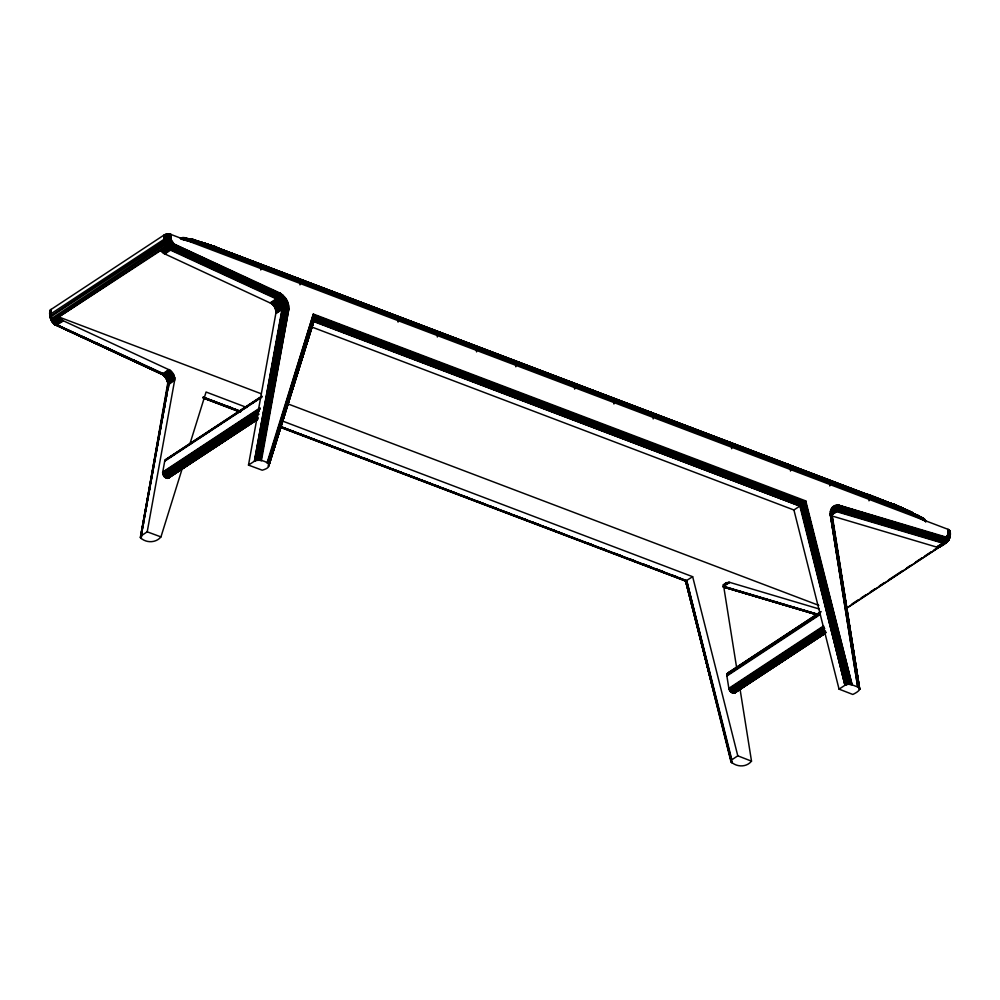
<?xml version="1.0" encoding="UTF-8"?>
<svg xmlns="http://www.w3.org/2000/svg" width="1000" height="1000" viewBox="0 0 1000 1000"><rect width="100%" height="100%" fill="white"/><g stroke="black" fill="none" stroke-linecap="round" stroke-linejoin="round"><path stroke-width="1.5" d="M51.087 318.45L51.4 317.738C50.312 319.488 48.212 310.988 51 309.5L164.188 234.938L168.988 234L168.975 238.3L169.725 234.1L170.438 234.262L948.05 529.338C952.412 531.438 949.85 538.6 947.613 541.512L846.137 608.362M169.725 234.1L170.225 241.1L173.787 245.525L279.3 294.562C283.375 297.975 287.925 303.175 286.35 308.875L258.5 460.213L285.912 308.812C286.438 303.788 283.587 297.7 278.65 296.087L173.012 247.325L168.463 240.375L168.988 234L169.725 234.1L169.725 238.4L170.438 234.262L170.438 238.562L164.25 239.163L51 313.762L50 315.325L50.725 318.3M50 310.938L50.263 316.975L50.075 310.55L50.05 316.337L164.25 240.45L164.188 234.938C163.375 240.7 165.35 247.15 170.6 250.175L276.325 298.913L281.262 304.738L281.975 309.438L254.438 461.188L248.487 465.1L262.213 470.2C278.412 465.712 261.125 457.55 254.438 461.188L282.425 309.2L281.762 304.413L276.8 298.538L171.137 249.762C165.75 246.912 163.988 240.338 164.7 234.65L164.762 240.15L171.112 239.425L174.125 244.2L279.562 293.575C285.05 296.637 288.888 303.05 288.113 309.4L260.75 460.5L288.688 309.688C289.65 302.95 285.45 296.15 279.662 292.9L173.725 243.912L170.45 248.637L163.463 253.3L160.738 250.487L53.175 320.625L51.312 316.425L51 309.5L50.275 314.45L51.375 319.387L50.688 319.1L164.95 243.3L171.462 240.85M260.988 393.675L59.462 317.188L63.375 320.812L170.075 370.238L173.475 374.175L174.688 377.812L168 382.438L168.575 387.425M949.775 534.875L949.95 530.962C950.5 534.95 950.113 543.138 943.988 541.613L838.325 510.2L834.275 510.975L831.525 514.65L834.45 510.387L838.587 509.725L830.962 515.662L936.625 547.075L943.1 542.737L944.65 540.175L945.025 536.775L839.475 505.363C833.6 503.5 828.962 509.875 830.387 515.288L857.725 687.013C863.337 689.325 854.788 693.512 852.788 694.45L839.05 689.125L793.925 509.988L311.712 326.975M949.412 532.463L949.663 537.55L950 531.35L948.988 539.812M949.463 536.688L949.925 531.737L949.862 537.15L948.025 534.275L948.05 529.338C950.55 533.088 946.05 536.6 945.575 537.513L945.45 540.55L944.175 542.9L937.812 547.188L936.625 547.075C939.887 544.388 951.838 543.138 946.975 536.287M859.275 688.238L831.612 515.7C830.863 511.425 834.55 505.675 839.262 507.9L944.775 539.738C949.912 540.65 950.362 534.062 949.788 530.588L949.95 536.712L949.725 532.112L949.912 536.013M50.075 310.55L50.462 318.113M50.587 309.825C50.375 311.913 50.938 322.262 52.737 320.9L172.175 242.225M893.787 504.712L911.513 512.163L913.275 515.087L923.913 520.487C925.35 518.562 921.213 517.163 922.237 518.575L921.525 518.375M171.088 234.462L171.112 239.425L171.088 234.462L170.438 238.562M50.012 315.212L50.138 316L50.275 310.175L50.087 314.825M171.775 241.55L165.562 244.713L52.387 319.262C48.263 325.462 60.35 320.275 61.075 319.05L53.987 323.55L53.487 321.337M950 531.35L949.938 535.25L948.1 533.663L948.625 529.6C949.338 532.55 949.875 538.862 945.037 538.225L839.45 506.825C834.163 505.213 830.525 510.75 831.162 515.487L858.312 687.288L830.25 513.475L832.15 515.062L859.663 688.688M164.9 375.538L164.488 376.438L171.062 371.05L164.163 375.325L55.625 325.05L53.762 322.35M831.975 514.85L837.25 510.225L837.887 505.125L945.075 537.475L948.188 535.962L948.625 529.6M859.7 689.362L831.988 515.975C831.15 511.788 834.575 506.938 839.15 508.325L838.062 507.388L944.938 538.987C949.525 539.775 950.188 533.75 949.788 530.588M140.787 536.4L167.812 382.762M925.65 521.725C929.65 519.938 892.588 503.888 880.9 500.087L896.363 505.475L911.513 512.163L912.95 513.05L913.275 515.087L196.825 243.175L185.575 240.312L184.8 237.875L180.487 238.487L182.938 237.562L182.575 239.375L181.825 239.45L181.962 238.4L182.938 237.562M918.6 517.75L918.05 515.45L911.162 512.7M824.55 633.862L734.488 693.112L731 692.163L728.962 689.062L726.775 675.337L728.4 672.575M831.338 517.938L833.012 511.95L831.413 508.488M830.362 511.65L832.237 513.713L832.075 517.25L859.65 689.463L832.05 517.288C831.087 513.15 834.087 507.663 838.888 509.05L837.975 508.162L945.45 540.55C948.938 542.275 950.537 533.1 949.862 537.15M169.775 239.237L170.438 234.262L170.875 240.95L173.988 244.862L281.038 294.475L280.763 295.1L278.15 298.725L271.35 303.525L163.463 253.3L173.15 243.425M948.838 534.012L949.125 529.9L949.463 535.4M164.163 375.325L163.337 374.525L167.65 380.725L167.1 380.112L173.475 374.175C162.463 377.475 169 379.688 168.012 386.737L168.088 383.675L174.762 379L174.688 377.812C173.95 378.3 164.5 380.863 168.7 382.575M174.125 244.2L173.363 246.625L172.4 246.363L280.425 295.75L173.363 246.625C170 243.412 167.738 238.762 168.988 234M167.325 379.862L168 384.75C169.262 380.487 166.262 375.812 162.562 373.787L55.062 324.263L53.587 322.75M140.662 536.213L168.388 383.325L140.938 536.638L141.488 533.562M248.487 465.1L276.038 312.288L283.775 307.712L284.4 308.762L256.425 460.412L283.875 308.8L282.987 303.775L277.787 297.462L172.138 248.688C166.863 246.175 164.9 239.438 166.688 234.075L168.625 242.975L172.85 247.6L278.225 296.837L283.675 303.463L284.4 308.762L256.962 460.325L285.25 307.5L283.712 301.725L278.65 296.087L279.662 292.938L281.25 293.875L281.038 294.475L279.662 292.938M141.625 533.7L140.8 538.288L168.725 384.038L168.075 379.3L165.938 375.825L163.075 373.512L55.825 324.237L52.737 320.9M281.913 309.488L282 308.438L275.95 313.412L283.113 308.962L288.688 309.688L261.413 460.7M283.875 308.8L255.675 460.613L283.113 308.962L283.775 307.712L286.788 307.538L259.275 460.25L287.1 309.037C288.688 302.975 283.95 297.413 279.5 293.85L173.487 244.488L173.925 245.125L279.55 293.612L173.988 244.838L173.725 243.912M257.038 419.913L167.725 478.387L164.237 476.688L162.625 472.688L164.8 460.625L167.425 459.087M839.05 689.125L845.525 684.912L800.387 505.712L313.688 321.062L314.513 317.562L313.363 314.062L805.775 500.938L852.1 684.825L857.725 687.013L830.45 515.3C830.238 510.312 833.737 504.325 839.5 506.075L945.075 537.475L838.025 505.863L945.6 539.812L838.088 506.625L944.938 538.987M167.887 384.05L167.763 385.288L174.675 380.112L174.762 379L168.738 381.788M182.125 468.9L160.95 536.912C155.825 543.237 145.712 543.112 140.338 537.562L168.088 383.675L167.8 385.175M278.65 296.087L277.275 298.075L171.675 249.225L170.95 248.137L172.45 248.238L169.488 245.675L167.375 242.05L165.963 234.213L165.362 239.887L165.3 234.4L164.775 238.888L166.038 242.675L168.312 246.588L171.55 249.363L277.275 298.075L282.35 304.1L283.2 308.938L255.562 460.65M288.688 309.688L288.25 307.8L286.788 307.538L285.912 308.812L258.1 460.213L286.025 307.488L285.15 308.75L257.25 460.275L285.25 307.5L257.712 460.238L285.475 308.762M287.1 309.037L259.837 460.312L288.25 307.8L260.025 460.35L287.538 307.638L286.675 308.938L258.975 460.225L286.35 308.875M167.925 384.862L168.088 383.675M168.663 384.087L168.812 383L174.675 380.112L147.213 531.812L140.838 536.062L140.338 537.562M167.85 384.837L167.712 385.812L167.812 384.438L168.688 385.925M181.525 237.975L182.838 237.963L180.487 238.363L185.312 238.275L186.075 239.838L184.862 240.15C185.637 237.938 182.438 236.325 183.337 239.35L206.438 244.137L223.8 250.688C172.8 232.138 189.775 237.963 223.8 250.688M142.037 530.5L143.412 522.85M143.963 519.788L146.438 506M146.988 502.938L147.537 499.875M148.925 492.212L149.475 489.15M150.025 486.087L151.4 478.425M151.95 475.363L159.388 434.012M159.938 430.95L160.487 427.887M161.038 424.825L162.413 417.163M162.963 414.1L167.925 386.538M143 526.05L143.55 522.987M146.025 509.2L146.575 506.163M149.05 492.362L149.613 489.325M150.975 481.65L151.537 478.612M152.075 475.525L153.463 467.9M154 464.812L155.387 457.188M155.912 454.1L156.488 451.062M157.012 447.975L157.587 444.95M158.938 437.25L159.488 434.188M160.037 431.138L160.613 428.113M161.962 420.412L162.55 417.4M163.062 414.288L164.475 406.688M164.988 403.575L166.4 395.975M166.912 392.863L167.5 389.862M164.088 409.95L164.638 406.887M166 399.237L166.55 396.175M140.838 536.062L168.725 384.038M258.5 460.213L286.788 307.538M260.025 460.35L288.25 307.8M947.9 534.888C952.175 537.45 947.562 542.013 943.988 541.613M923.587 519.4L923.112 518.038L916.988 515.237M51 309.5L50.65 315.325L50.275 310.175L50.338 315.663L50.2 314.55M168.05 386.8L168.3 385.588L168.388 387.238M167.8 386.275L168.012 385.213M948.938 538.25L948.688 539.487L949.712 537.825M949.737 535.837L949.9 535.087M685.9 580.288L731.85 762.712L685.65 580.638L730.987 761.775C736.562 767.163 746.3 767.6 751.513 761.162L739.987 688.75M50.8 318.7L51.25 320.188M167.488 239.338L168.212 233.962L168.663 238.263M169.925 476.25L168.75 478.075M267.638 463.05L313.925 315.262L804.712 502.025L850.675 684.438L805.075 501.662L313.775 314.938L804.712 502.025L849.9 684.325L804.312 502.425L314.1 315.825L267.638 463.05L313.363 314.062L267.038 462.788M312.838 322.887L268.587 465.95L314.55 318.438L802.75 503.837L847.55 684.35L802.188 504.3L314.55 318.438L268.875 464.062M313.263 322.512L268.888 465.588L314.488 319.212L802.05 504.425L846.812 684.488L801.55 504.825L314.488 319.212L269.062 464.438M189.95 443.775L206.075 392.025L246.863 407.512M268.15 463.363L314.3 316.45L804.125 502.587L849.112 684.275L803.512 503.162L314.35 316.712L268.15 463.363L314.1 315.825L804.125 502.587L849.9 684.325M268.175 466.275L314.513 317.6L268.738 463.862M268.312 463.462L314.35 316.712L268.562 463.7L314.513 317.562L803.5 503.175L848.65 684.262L852.1 684.825L805.275 501.463L850.675 684.438M267.738 463.1L314.1 315.825M50.312 317.875L51.312 316.425L164.5 241.875L171.25 240.138M166.988 380.487L166.488 378.812M168.312 384.375L168.812 383M281.975 309.438L283.113 307.913L283.113 308.962M53.163 321.7L52.688 322.525L53.738 323.562M832.25 513.925L832.9 512.475M169.025 239.213L169.412 238.35M735.925 691.575L734.963 692.875M837.55 509.588L944.225 541.15L837.8 508.9L944.325 540.962L945.45 540.55L839.338 507.575L945.6 539.812M182 237.75L181.325 238.525L184.675 238.438L205.95 243.688L239.288 256.025L893.825 504.5L912.463 514.513L869 498.275L867.675 494.613L238.688 255.888L237.338 256.137M832.925 512.587L833.612 509.812L832.325 507.238M181.188 239.013L185.637 238.713M171.675 249.225L170.45 248.637L171.612 249.3L169.938 249.062L170.662 250.125L169.462 249.412L164.638 254.1L171.137 249.762L173.363 246.625M923.713 518.75C926.188 523.225 925.275 519.062 922.35 518.013M166.562 379.087C164.513 375.525 166.062 380.05 167.675 378.688M288.113 309.4L288.9 308.025M282.863 295.15L278.675 299.975L272.325 304.337L271.35 303.525L278.188 300.325M180.725 238.7L181.262 237.987M947.613 541.512L948.775 539.062L947.362 535.913M948.05 541.163L949.2 539.338M818.988 608.925L729.688 582.362L725.95 582.975L724.287 585.275L724.05 588.612L736.562 667.188M181.513 238.137L182.85 237.575M833.275 512.15L837.875 510.838L943.538 542.263L944.938 541.875M830.763 509.975L832.55 512.987L834 511.512L834.5 509.038L833.462 506.262M945.987 536.725C948.612 542.212 942.113 545.763 937.812 547.188C942.237 546.275 949.975 542.175 946.513 536.562M185.55 239.65L210.712 245.263L240.25 256.775L241.125 259.988L197.638 243.212L196.025 240.963L188.062 239.35M831.688 515.388L832.237 513.713M831.612 516.55L831.737 517.625L831.912 516.188M284.35 296.663L273.238 305.275L272.325 304.337L279.125 301.275M223.713 250.712L212.875 246.05L196.312 241.388M805.775 500.938L800.95 505.3L314.288 320.075M172.638 242.862L161.312 251.225M171.038 238.75L170.475 239.3L170.15 238.487M937.812 547.188L944.887 543.15L938.925 547.075L940.537 546.425L948.375 540.725M167.65 379.588L167.512 378.1L172.775 373.038L165.475 377.7M166.775 376.9L171.975 371.987L165.938 375.825M165 374.875L170.075 370.238L162.45 374.525L54.55 324.325L161.938 373.812L163.837 375.425M288.387 304.125L281.675 305.988L275.963 311.1L276.038 312.288L282.438 306.938L288.775 306.1M803.5 503.175L848.325 684.287L802.837 503.75L847.55 684.35M846.65 608.263L947.262 541.912M832.5 512.938L833.65 511.962M831.95 513.975L836.162 510.262L836.275 505.188M751.513 761.162L737.788 755.825L731.413 760.075L730.987 761.775M166.363 246.075L160.738 250.487L167.275 247.312L162.338 252.338L168.325 248.438M285.675 298.363L274.05 306.337L273.238 305.275L279.962 302.35M793.925 509.988L800.837 505.387L845.525 684.912L846.137 684.675L801.413 504.95L314.325 319.913L800.95 505.3L846.137 684.675M196.725 242.512L196.825 243.175L202.138 243.65L907.638 511.388C897.312 504.487 888.55 503.562 880.938 499.963L907.25 510.312L924.5 519.212L925.362 521.362L924.475 519.025M723.088 585.163L725.25 583.587M832.013 513.362L835.163 510.513L834.788 505.575M831.15 513.725L834.5 511.525L837.438 511.312L943.1 542.737L946.35 542.463M724 585.375L728.65 582.238L723.138 585.062M50.938 313.8L51.062 315M278.15 298.725L277.213 298.137L277.175 299.513L270.312 302.875L277.275 298.075L172 248.837L278.15 298.725L278.1 297.013L279.125 297.65L171.462 247.587M53.65 322.137L55.113 322.975L62.188 320.012L55.425 324.4L53.487 323.325M724.412 584.1L726.762 582.537L724.525 583.987M54.088 321.863L60.05 317.938L53.175 320.625L57.35 324.775L63.375 320.812L56.275 323.975L57.413 324.725M287.725 302.15L281.762 304.413L280.7 303.55L274.75 307.475L275.963 311.1L281.925 307.225M168.075 379.3L174.037 375.375M275.3 308.663L281.762 304.413M174.438 376.6L168.475 380.525L174.688 377.812M165.4 459.7L261.9 396.1M165.062 460.125L261.625 396.637M164.8 460.625L260.875 397.337M168.725 458.225L175.212 453.95M177.812 452.238L184.3 447.962M189.5 444.55L193.388 441.975M197.288 439.412L211.562 430.012M215.463 427.438L220.65 424.025M224.55 421.45L229.737 418.038M233.637 415.462L247.925 406.062M250.512 404.35L255.712 400.925M164.65 461.2L262.025 397.062M162.675 472.05L260.05 407.912M162.625 472.688L260 408.55M162.662 473.363L260.038 409.225M162.8 474.062L258.875 410.775M163.038 474.762L259.113 411.475M163.363 475.438L258.137 413.013M163.762 476.087L258.538 413.65M164.237 476.688L259.012 414.25M164.762 477.212L256.95 416.488M165.338 477.65L257.525 416.925M165.938 478L258.113 417.275M166.55 478.237L257.425 418.375M176.412 471.975L180.312 469.412M185.5 465.988L189.4 463.425M194.587 460L198.487 457.438M221.863 442.038L224.45 440.337M230.95 436.062L233.538 434.35M240.037 430.075L242.638 428.363M167.15 478.375L258.025 418.5M167.725 478.387L257.312 419.375M168.263 478.288L257.8 419.175M685.537 581.175L692.663 576.7L737.788 755.825M727.525 673.15L821 611.562M727.2 673.587L820.675 612M726.963 674.1L820.438 612.525M726.825 674.688L820.3 613.112M726.775 675.337L820.263 613.763M726.838 676.025L820.325 614.438M851.963 604L858.475 599.712M861.075 598L866.275 594.562M870.188 592L875.387 588.562M879.287 586L884.488 582.575M888.4 580L902.7 570.575M906.612 568L910.512 565.425M915.713 562L922.225 557.712M924.825 556L931.325 551.712M933.925 550L940.438 545.725M943.037 544L948.238 540.575M728.8 688.363L823.587 625.925M728.962 689.062L823.737 626.625M729.212 689.75L824 627.325M729.562 690.438L824.338 628M729.975 691.075L824.762 628.638M730.462 691.65L823.95 630.075M731 692.163L824.488 630.588M731.587 692.588L825.062 631.013M732.188 692.913L825.662 631.337M732.788 693.138L824.975 632.413M733.388 693.238L825.575 632.513M733.962 693.225L826.15 632.513M734.488 693.112L825.375 633.237M275.712 309.887L281.675 305.988M831.65 513.462L837.938 510.763L943.6 542.188L947.613 541.462M167.512 378.1L173.475 374.175M831.363 514L835 511.637M939.95 546.737L946.825 542.275M831.137 514.738L836.925 511.737L942.65 543.112L944.175 542.9M909.887 512.562L912.7 512.762L895.962 505.425L880.562 500.238M182.113 237.95L182.812 237.712M921.6 518.337L923.062 518.612M723.975 585.525L729.688 582.362L723.737 586.287L818.988 614.612M413.225 323.537L414.625 322.95M550.562 375.662L551.962 375.075M727.163 442.688L730.35 442.488L731.65 446.15M837.887 505.125L945.075 537.788L945.013 536.75M211.225 246.4C215.6 244.55 223.137 251.562 212.925 246.838M208.625 245.475L210.712 245.263M202.525 243.425C192.938 239.55 211.675 245.087 213.487 246.3L896.85 505.812L881.1 500.05L893.675 504.412L902.412 508.488L868.512 495.688L898.825 506.763M57.35 324.775L54.775 324.45L163.125 374.5L161.275 373.825M904.212 509.538C894.237 504.55 910.95 511.35 912.95 513.05L893.45 504.837M286.812 300.212L274.05 306.337L274.75 307.475L281.262 304.738M879.1 499.487L865.212 494.438M918.3 515.737C915.025 514.888 893.8 503.6 913.138 513.438M55.138 323L62.188 320.012M274.05 306.337L280.7 303.55M838.587 509.725L837.25 510.225L943.475 542.325M256.962 263.587C260.675 262.188 261.188 267.6 260.75 270M276.575 271.038L277.288 270.825M296.2 278.488L298.15 278.363M335.438 293.375L338.375 294.025M374.688 308.263L376.025 308.012M433.55 330.6L436.025 330.788M453.162 338.05L455.637 338.237L456.95 341.9M472.788 345.5L475.725 346.15M492.4 352.95L493.1 352.738M512.025 360.387L513.375 360.138M590.525 390.188L593 390.363L594.312 394.025M649.388 412.525L650.088 412.312M688.625 427.413L690.55 427.287L691.925 428.675M727.887 442.312L728.562 442.1M806.35 472.088L809.287 472.738M825.975 479.538C829.688 478.137 830.188 483.55 829.762 485.95M180.975 238.287L182.425 237.8M188.538 239.1L190.3 239.25L191.5 241.8M182.7 238.038L184.15 237.638M185.1 238.175L184.363 237.787L185.312 238.575M913.263 513.913C869.475 492.575 909.287 510.675 918.6 516.587M314.462 319.387L801.55 504.825L846.812 684.488L848.65 684.262M943.1 542.737L944.575 542.438L943.6 542.188M53.5 323.075L56.463 325.15L52.9 322.013M240.888 258.15L206.225 244.363L902.887 508.75L868.775 496.438L868.925 497.3L906.625 510.838L201.975 243.188L199.887 243.425L196.55 241.912M918.05 515.45L905.487 510.087M277.262 270.825L278.525 270.912M316.5 285.712L318.75 286.575L319.613 289.775M355.75 300.6L358.363 302.075M394.988 315.5L397.6 316.975L398.088 322.113M414.6 322.95L415.875 323.038M493.088 352.725L495.7 354.2M532.325 367.625L534.575 368.488L535.438 371.688M551.95 375.075L553.212 375.163M610.825 397.413L611.5 397.375M630.45 404.862L632.7 405.725L633.55 408.925M650.062 412.312L650.738 412.275M669.688 419.75L671.488 420.15M748.188 449.55L748.838 449.5M767.788 456.987L770.413 458.462M787.412 464.438L788.675 464.525M846.275 486.775L848.525 487.638M865.888 494.212L885.562 501.425L865.913 494.225L879.225 499.438M184.862 240.15L184.112 240.05L183.6 237.575L184.55 237.738M182.575 239.375L183.337 239.35M728.925 672.45L730.1 672.55M173.188 245.1L173.925 245.125M183.337 240L184.112 240.05M280.763 295.1L172.812 245.725L279.5 293.85M205.375 243.438L194.387 240.35L212.65 246.012L223.625 250.738L200.5 241.912M202.138 243.65L213.487 246.3L236.612 255.4M922.837 518.125L924.5 519.212M922.3 518.263C924.5 517.825 927.212 523.875 923.7 519.188M917.387 515.2L923.763 518.513L924.963 521.025M376.012 308.012L377.612 308.913L378.475 312.113M513.35 360.138L515.325 361.65L515.812 366.8M572.238 382.475L573.837 383.387M611.475 397.375L613.45 398.888L613.938 404.038M689.975 427.163L691.087 427.587M709.575 434.6L711.188 435.513M748.812 449.5L750.425 450.4L751.275 453.6M195.525 241.238L204.05 243.625L198.925 242.3M278.275 296.75L279.6 297.05M196.05 240.637L194.838 240.325L205.675 243.538L240.625 257.4M189.013 238.962L200.863 242.025M184.1 237.638L189.9 239.037M183.637 237.65L190.3 239.25M183.162 237.787L190.662 239.575M55.062 324.263L63.5 328.15L54.4 324.1L55.462 324.925M161.975 372.9L160.55 372.55L163.575 375.425M830.45 515.3L832.288 516.55L831.988 514.688M195.175 240.575L200.125 241.887M206.438 244.137L196.025 240.963L201.188 242.2L201.975 243.188M723.975 586.763L784.875 604.75M747.775 593.825L724.025 586.812L816.225 614.212M750.75 594.7L784.9 604.763M816.762 614.712L723.263 586.987L817.062 614.9M944.375 540.875L945.225 541.25L838.725 509.45L839.488 505.4M723.263 586.55L817.013 614.425M722.788 586.688L816.612 614.612M839.45 506.825L945.675 539.05L838.025 505.863M944.775 539.738L838.062 507.388M160.738 373.2L162.75 374.562L162.062 373.938M896.538 505.55L867.138 494.3M880.975 500.062L886.725 501.825M205.338 244.025L223.45 250.8L219.188 248.95M171.95 246.988L173.012 247.325M880.65 500.188C891.8 504.15 904.525 506.737 913.275 515.087M880.788 500.125L893.175 504.288M893.225 504.95L900.962 507.663M881.838 500.725L884.575 501.6L880.537 500.25M210.925 245.4L195.662 240.637M922.237 518.05L922.962 518.288M893.65 504.762L895.75 505.45M230.025 253.225L236.688 255.475L224.35 250.775L238.675 255.888M893.863 504.7L901.725 507.7L912.475 513.925M195.275 240.425L196.788 241.125L197.638 243.212L241.05 259.012M896.175 505.438L885.812 502.113L892.4 504.513M869 498.275L910.05 512.95L868.938 497.312M54.325 323.787L55.35 324.825M232.125 254.25L236.038 255.675M211.475 246.275L217.438 248.463L211.713 246.175M206.637 244.425L240.25 256.775L213.487 246.3M224.213 250.837L236.637 255.425M868.15 495.075L894.6 504.837M885.675 502.212L892.2 504.625M147.213 531.812L160.95 536.912M211.137 245.562L239.8 256.312M900.387 507.9L904.475 509.425L895.3 505.613M917.887 516.087L924.75 519.75L925.8 521.812M226.025 251.863L230.275 253.475M227.425 406.25L231.812 407.912L227.413 406.262M364.725 458.288L369.1 459.95M211.737 400.662L223.412 405.087M229.25 407.3L236.537 410.062M284.688 428.3L294.9 432.175M297.825 433.275L315.325 439.913M319.7 441.562L324.075 443.225M327 444.325L331.375 445.988M335.75 447.65L344.5 450.962M353.263 454.275L360.55 457.038M366.388 459.25L373.688 462.013M379.525 464.225L389.738 468.088M395.575 470.3L402.863 473.062M408.7 475.275L418.913 479.15M421.825 480.25L432.038 484.125M434.963 485.225L439.338 486.887M443.713 488.537L448.088 490.2M451.012 491.312L455.387 492.962M464.137 496.275L468.512 497.938L461.3 495.25M484.562 504.012L477.275 501.25L484.637 504.087M497.7 508.988L490.4 506.225L497.762 509.062M506.45 512.312L510.825 513.962M519.575 517.288L526.875 520.05M532.712 522.263L540 525.025L532.762 522.312M545.837 527.225L556.05 531.1L551.725 529.487M592.525 544.913L588.15 543.263L592.562 544.95M617.325 554.312L621.7 555.975L614.438 553.237M630.462 559.288L634.837 560.95L630.475 559.3M672.775 575.312L677.15 576.975M210.463 400.275L236.713 410.213M281.925 427.337L302.337 435.062M306.712 436.725L315.462 440.037M321.3 442.238L331.512 446.112M337.337 448.312L344.637 451.075M350.462 453.288L360.675 457.15M363.587 458.25L373.8 462.125M376.712 463.225L389.85 468.2M392.762 469.3L402.975 473.162M405.887 474.263L432.137 484.212M435.05 485.312L439.425 486.975M446.725 489.725L455.475 493.038M503.6 511.262L510.887 514.025M516.725 516.237L526.938 520.1M559.012 532.25L563.387 533.9M205.25 398.625L238.85 411.362M281.175 427.4L605.337 550.212M608.263 551.312L684.188 580.075M867.688 494.613C864.3 491.575 929.6 520.363 901.938 507.825M314.075 320.525L800.837 505.387M314.012 320.625L800.387 505.712L845.013 685.2L799.887 506.062L313.688 321.062M313.3 321.4L799.887 506.062M287.275 403.65L818.812 605.375M281.825 420.775L692.663 576.7M240.912 411.438L203.025 397.062L241 411.5M280.238 426.362L686.7 580.625L731.825 759.75M280.413 426.5L686.312 580.862L731.413 760.075L686.7 580.625M204.037 397.837L240.463 411.662L203.538 397.95M279.8 426.587L686.312 580.862L731.112 760.438L685.925 581.062L279.938 426.725M202.812 397.912L240.15 412.137M280.113 427.25L685.713 581.15M869.475 496.05L876.538 498.75L867.237 494.787M904.812 509.325L895.062 505.737L897.05 506.737M218.612 248.938L222.113 250.4M218.762 248.888L222.213 250.35M906.188 509.862L912.013 512.513M94.438 342.287L102.875 346.15M105.7 347.438L115.538 351.95L105.65 347.312M118.35 353.237L122.575 355.163M56.388 324.675L63.425 327.9M66.25 329.2L70.462 331.138M81.725 336.312L91.575 340.838M94.45 342.375L115.562 352.075M118.375 353.363L139.475 363.062M146.512 366.3L159.175 372.125M280.038 296.413L173.538 246.225L279.15 294.975L173.7 245.825M95.787 342.65L98.6 343.95M105.638 347.2L109.862 349.15M133.8 360.2L138.025 362.15M173.538 246.225L279.025 295.275M160.588 372.762L161.912 373.4M55.113 324.45L54.4 324.1L162.2 374.375M161.675 373.95L162.75 374.562M788.65 464.525L790.3 466.662L790.512 471.05M651.312 412.4L652.95 414.538L653.175 418.925M553.188 375.163L554.562 376.55L555.05 379.125M415.85 323.038L417.225 324.425L417.713 327M278.512 270.912L279.887 272.3L280.375 274.875M276.262 298.95L277.175 299.513M54.775 324.45L55.625 325.05M55.825 324.237L56.4 325.163M55.062 324.475L56.013 325.175M167.725 383.1L168.588 384.225L168.238 382.475M947.675 535.438L949.312 538.812M163.275 374.875L164.838 376.438M163.287 375.15L164.625 376.475M671.462 420.138L672.738 422.85M436 330.775L437.113 332.612M298.663 278.663L299.775 280.487M52.737 322.25L53.987 323.55M912.412 513.4L913.312 514.462M949.638 534.663L949.513 530.225L949.075 535L948.675 533.925M164.513 376.138L165.725 377.575M164.462 376.325L165.55 377.675M50.05 311.325L50.538 317.262M53.288 322.35L51.013 318.438M53 322.488L51.388 320.025M51.962 321.413L52.8 322.55M923.925 519.338L924.412 520.062M924.663 520.538L925.062 521.188M165.837 377.375L166.85 379.012M848.5 487.625L849.163 489M809.262 472.738L810.088 474.975M711.162 435.5L712.038 438.713M691.538 428.05L692.412 431.262M573.825 383.375L574.675 389.137M475.7 346.138L476.575 351.9M338.363 294.012L339.225 297.225M923.962 519.875L924.463 520.725M50.1 315.763L50.213 311.7M166.025 239.662L165.3 234.4M948.1 533.663L948.6 534.612M168.263 239.25L167.438 233.988L166.737 239.475L166.688 234.075M166.35 378.963L167.325 380.7M50.688 318.913L51.3 320.363M770.387 458.45L770.837 460.075M515.312 361.65L515.575 362.4M495.688 354.2L496.188 356.788M456.45 339.3L456.712 340.062M397.587 316.962L397.85 317.712M358.35 302.075L358.85 304.662M338.725 294.625L338.988 295.375M279.862 272.288L280.3 273.913M166.988 380.325L167.613 382.175M50.375 317.337L51.037 319.337M50.287 317.625L50.812 319.25M692.425 605.962L690.125 596.9L692.412 605.962M704.287 652.763L705.438 657.3M714.25 692.025L715.4 696.55M722.3 723.725L723.45 728.263M685.487 580.9L731.85 762.712M805.275 501.463L851.3 684.575M685.65 580.638L731.438 762.375M804.125 502.587L849.538 684.287M802.837 503.75L847.775 684.325M846.963 684.45L802.188 504.3L846.812 684.488M800.325 505.763L845.013 685.2M800.95 505.3L845.562 684.887M167.537 381.438L167.925 383.713M849.137 488.988L849.375 490.825M594.075 392.188L594.237 393.062M554.812 377.287L554.975 378.162M437.1 332.612L437.275 333.488M299.75 280.487L299.938 281.363M831.312 514.012L831.612 515.7M186.075 239.838L186.188 240.5M831.988 515.975L831.7 514.338L831.95 515.938M858.913 688.662L830.825 513.725L858.312 687.288M284.5 307.575L284.613 308.738M949.513 533.775L949.725 536.375M810.062 474.963L810.138 475.938M770.825 460.075L770.9 461.05M672.725 422.837L672.8 423.812M437.262 333.475L437.337 337.013M299.913 281.35L299.988 284.887M949.925 531.737L949.963 535.9M868.975 498.275L869 500.838M731.637 446.15L731.65 448.713M141.613 535.487L141.075 538.55L141.625 535.487M282.5 309.175L254.963 460.9L282.5 309.175M832.237 516.912L832.113 515.825L832.237 516.912M169.037 369.588L163.988 374.075L162.125 373.925L163.538 374.325L163.012 373.55L169.037 369.588M874.837 498.475L874.038 498.2L874.887 498.438M816.075 613.962L787.85 605.625L816.075 613.962M605.662 549.888L601.275 548.237L605.688 549.913M650.888 567.025L643.587 564.263L650.9 567.038M664.013 572L656.725 569.237L664.025 572M87.413 339.075L66.312 329.412L87.413 339.137M139.45 362.887L133.825 360.312L139.438 362.837M694.35 613.513L693.2 608.987L694.325 613.513M697.412 625.6L696.263 621.062L697.4 625.588M712.387 684.5L711.237 679.963L712.337 684.475M855.925 670.212L855.425 667.138L855.925 670.212"/></g></svg>
